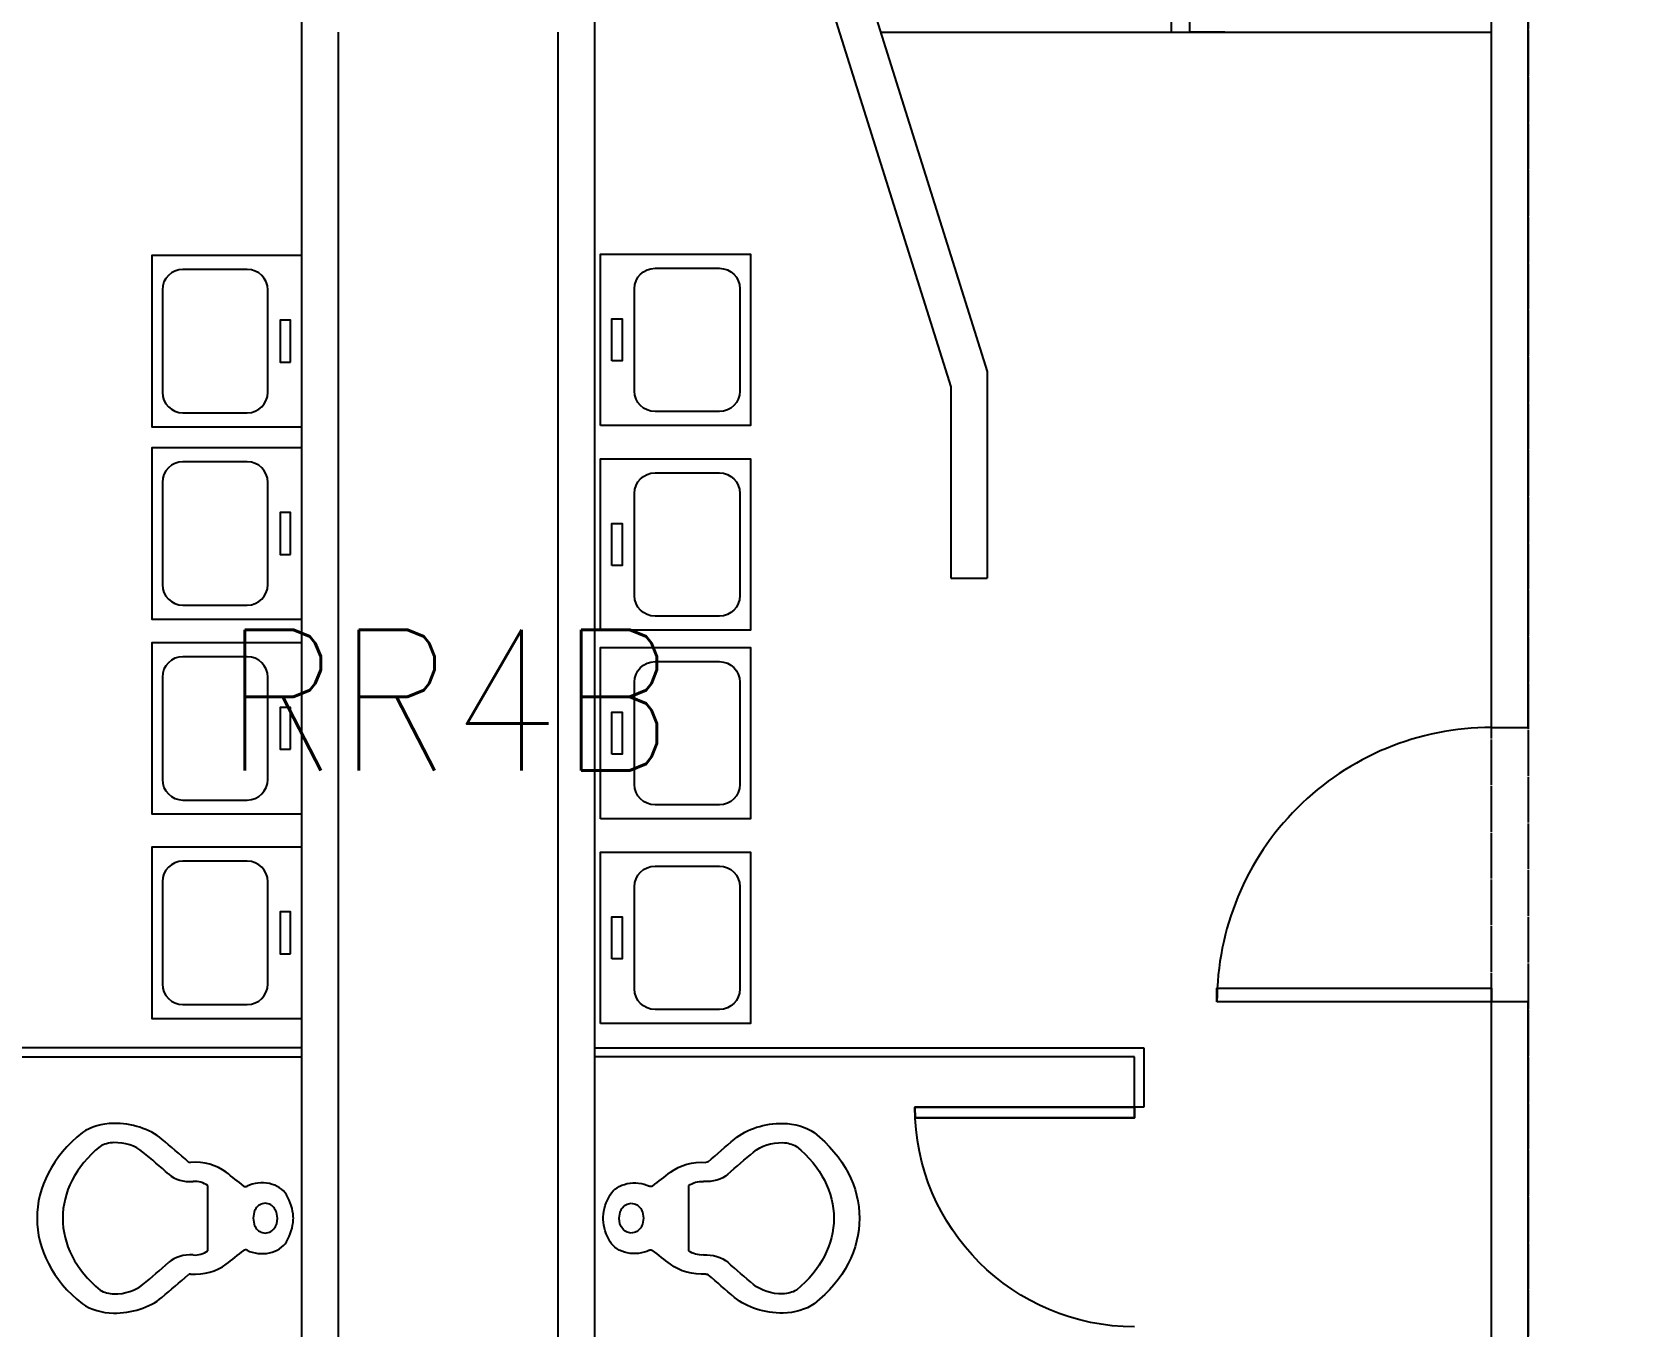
# Model space of a CAD drawing. Header units: inches. Extents: x -460 to 10305, y -938 to 5356.
# Drawn here: x 6116.5 to 6292, y 4432.7 to 4574.2 of the extents above; entities that cross this region are included whole.
import ezdxf
from ezdxf.enums import TextEntityAlignment as Align

# ---------------------------------------------------------------- set-up
doc = ezdxf.new("R2010")
doc.units = ezdxf.units.IN
doc.header["$MEASUREMENT"] = 0
doc.set_wipeout_variables(frame=1)
doc.linetypes.add('01-0263-04-DWG-BFP-ARCH$0$763', pattern=[5.0001, 5, -0.0001])
for name, color, linetype in [('01-0263-04-DWG-BFP-ARCH$0$SP-AREA', 250, '01-0263-04-DWG-BFP-ARCH$0$763'), ('01-0263-04-DWG-BFP-ARCH$0$SP-DOORS', 5, 'Continuous'), ('01-0263-04-DWG-BFP-ARCH$0$SP-FIXT', 35, 'Continuous'), ('01-0263-04-DWG-BFP-ARCH$0$SP-PART', 190, 'Continuous'), ('01-0263-04-DWG-BFP-ARCH$0$SP-RMNO', 7, 'Continuous'), ('01-0263-04-DWG-BFP-ARCH$0$SP-ROOM', 7, 'Continuous'), ('01-0263-04-DWG-BFP-ARCH$0$SP-WALL', 7, 'Continuous')]:
    doc.layers.add(name, color=color, linetype=linetype)
doc.layers.get('01-0263-04-DWG-BFP-ARCH$0$SP-ROOM').off()
doc.styles.add('01-0263-04-DWG-BFP-ARCH$0$ROMANS', font='ROMANS.shx', dxfattribs={"width": 0.9})

# ---------------------------------------------------------------- blocks, each defined once
blk = doc.blocks.new('01-0263-04-DWG-BFP-ARCH$0$DOR00')
at = {"color": 0}
for p, q in [((0, 1), (0, 0)), ((1, 0), (1, 1))]:
    blk.add_line(p, q, dxfattribs=at)
blk = doc.blocks.new('01-0263-04-DWG-BFP-ARCH$0$DOR01')
at = {"color": 0}
for p, q in [((1, 1), (0, 1)), ((0, 1), (0, 0)), ((1, 0), (1, 1)), ((0, 0), (1, 0))]:
    blk.add_line(p, q, dxfattribs=at)
blk = doc.blocks.new('01-0263-04-DWG-BFP-ARCH$0$AE131')
for points in [[(0.0333, 0, 0.094881), (0.0604, -0.116, 0.46744), (0.2134, -0.1597, -0.365617), (0.2262, -0.161, 0.00073), (0.2955, -0.2329, 0.229331), (0.4344, -0.2839, -0.24614), (0.443, -0.2874, 0.007369), (0.5461, -0.4051, 0.217549), (0.7355, -0.487, 0.180057), (0.8566, -0.4391, 0.396361), (0.8566, 0.4523, 0.180057), (0.7355, 0.5002, 0.217549), (0.5461, 0.4183, 0.007369), (0.443, 0.3006, -0.24614), (0.4344, 0.2971, 0.229331), (0.2955, 0.2461, 0.00073), (0.2262, 0.1742, -0.365617), (0.2134, 0.1729, 0.46744), (0.0604, 0.1292, 0.094881), (0.0333, 0.0132, 0.019983)], [(0.3674, 0.1766, 0.00073), (0.3674, -0.1634, 0.229331), (0.4245, -0.1844, -0.24614), (0.5192, -0.2226, 0.007369), (0.6203, -0.3381, 0.217549), (0.7335, -0.387, 0.169503), (0.787, -0.3671, 0.391333), (0.787, 0.3803, 0.169503), (0.7335, 0.4002, 0.217549), (0.6203, 0.3513, 0.007369), (0.5192, 0.2358, -0.24614), (0.4245, 0.1976, 0.229331), (0.3674, 0.1766)], [(0.1429, 0.0848), (0.1262, 0.0796, 0.106977), (0.1094, 0.0618, 0.074618), (0.0982, 0.0349), (0.0955, 0.0062), (0.0994, -0.0252, 0.074618), (0.1094, -0.0493, 0.106977), (0.1262, -0.0671), (0.1429, -0.0723), (0.1596, -0.0671, 0.106977), (0.1763, -0.0493, 0.074618), (0.1863, -0.0252), (0.1902, 0.0062), (0.1863, 0.0377, 0.074618), (0.1763, 0.0618, 0.106977), (0.1596, 0.0796)]]:
    blk.add_lwpolyline(points, format="xyb", close=True)
blk = doc.blocks.new('01-0263-04-DWG-BFP-ARCH$0$S')
for p, q in [((21.33, 20.6, 36), (7.01, 20.6, 36)), ((4.13, 17.72, 36), (4.13, 8.71, 36)), ((24.21, 8.71, 36), (24.21, 17.72, 36)), ((7.01, 5.83, 36), (21.33, 5.83, 36))]:
    blk.add_line(p, q)
at = {"elevation": 36}
for points in [[(2.17, 1.07), (26.17, 1.07), (26.17, 22.07), (2.17, 22.07)], [(11.23, 2.65), (17.11, 2.65), (17.11, 4.11), (11.23, 4.11)]]:
    blk.add_lwpolyline(points, close=True, dxfattribs=at)
for centre, start, end in [((7.01, 17.72, 36), 90, 180), ((21.33, 17.72, 36), 0, 90), ((7.01, 8.71, 36), 180, 270), ((21.33, 8.71, 36), 270, 0)]:
    blk.add_arc(centre, 2.88, start, end)
blk = doc.blocks.new('01-0263-04-DWG-BFP-ARCH$0$AE141')
for p, q in [((0.5, 0), (0.4514, 0)), ((0.4514, 0), (0.4514, -1)), ((0.5, -1), (0.4514, -1))]:
    blk.add_line(p, q)
blk.add_arc((0.5, 0), 1, 180, 270)
at = {"linetype": 'Continuous'}
for points in [[(0.4514, 0), (0.4514, -1), (0.4514, -1, 1), (0.4514, 0, 1)], [(0.5, 0, 1), (0.5, -1, 1), (0.4514, -1, 1), (0.4514, 0, 1)], [(0.5, 0), (0.5, 0, 1), (0.4514, 0, 1), (0.4514, 0)], [(0.5, 0), (0.5, -1), (0.4514, -0.9988), (0.4514, 0)], [(0.5, 0), (0.5, -1), (0.5, -1, 1), (0.5, 0, 1)], [(0.5, -1), (0.5, -1, 1), (0.4514, -1, 1), (0.4514, -0.9988)]]:
    blk.add_3dface(points, dxfattribs=at)
blk = doc.blocks.new('01-0263-04-DWG-BFP-ARCH$0$FMGRM1')
at = {"style": '01-0263-04-DWG-BFP-ARCH$0$ROMANS', "width": 0.9}
for tag, p in [('RMAREA', (0, -0.2836)), ('DATA1', (0, -0.443)), ('DATA2', (0, -0.6024)), ('DATA3', (0, -0.7618)), ('DATA4', (0, -0.9213)), ('DATA5', (0, -1.0807))]:
    blk.add_attdef(tag, text='', height=0.1172, dxfattribs=at).set_placement(p, align=Align.CENTER)
at = {"linetype": 'Continuous'}
blk.add_wipeout([(-0.375, -0.125), (0.375, -0.125), (0.375, 0.125), (-0.375, 0.125)], dxfattribs=at)
at = {"layer": '01-0263-04-DWG-BFP-ARCH$0$SP-RMNO', "style": '01-0263-04-DWG-BFP-ARCH$0$ROMANS', "width": 0.9}
blk.add_attdef('RMNUMB', text='', height=0.16, dxfattribs=at).set_placement((0, 0), align=Align.MIDDLE)
blk = doc.blocks.new('01-0263-04-DWG-BFP-ARCH', base_point=(1295.15, 1353.42))
at = {"layer": '01-0263-04-DWG-BFP-ARCH$0$SP-AREA'}
for points in [[(3303.16, 2407.43), (3255.16, 2407.43), (3255.16, 1533.43), (3587.16, 1533.43), (3587.16, 2461.43), (3255.16, 2461.43), (3255.16, 2407.43), (3303.16, 2407.43), (3539.16, 2407.43), (3539.16, 1587.43), (3303.16, 1587.43), (3303.16, 2407.43)], [(3307.15, 1687.42), (3405.15, 1687.42), (3405.15, 1911.42), (3437.15, 1911.42), (3437.15, 1687.42), (3535.15, 1687.42), (3535.15, 1981.42), (3307.15, 1981.42), (3307.15, 1687.42)]]:
    blk.add_lwpolyline(points, close=True, dxfattribs=at)
at = {"layer": '01-0263-04-DWG-BFP-ARCH$0$SP-DOORS'}
blk.add_lwpolyline([(3535.16, 1831.43, 0.414214), (3505.16, 1801.43, 0.414214)], format="xyb", dxfattribs=at)
at = {"layer": '01-0263-04-DWG-BFP-ARCH$0$SP-PART'}
for p, q in [((3468.41, 1907.43), (3500.16, 1907.43)), ((3496.31, 1907.43), (3500.16, 1907.43)), ((3502.16, 1907.43), (3535.16, 1907.43)), ((3506.01, 1907.43), (3502.16, 1907.43)), ((3405.16, 1796.43), (3345.16, 1796.43)), ((3346.16, 1795.43), (3405.16, 1795.43)), ((3437.16, 1796.43), (3497.16, 1796.43)), ((3496.16, 1795.43), (3437.16, 1795.43)), ((3496.16, 1789.93), (3496.16, 1795.43)), ((3497.16, 1796.43), (3497.16, 1789.93)), ((3497.16, 1789.93), (3496.16, 1789.93))]:
    blk.add_line(p, q, dxfattribs=at)
at = {"layer": '01-0263-04-DWG-BFP-ARCH$0$SP-WALL'}
for p, q in [((3535.16, 1831.43), (3535.16, 2015.43)), ((3539.16, 1831.43), (3539.16, 2015.43)), ((3500.16, 1981.43), (3500.16, 1907.43)), ((3502.16, 1981.43), (3502.16, 1907.43)), ((3405.16, 1687.43), (3405.16, 1911.43)), ((3409.16, 1687.43), (3409.16, 1907.43)), ((3433.16, 1687.43), (3433.16, 1907.43)), ((3437.16, 1687.43), (3437.16, 1907.43)), ((3500.16, 1907.43), (3502.16, 1907.43)), ((3476.06, 1847.76), (3480.06, 1847.76)), ((3535.16, 1687.43), (3535.16, 1801.43)), ((3539.16, 1631.43), (3539.16, 1801.43))]:
    blk.add_line(p, q, dxfattribs=at)
for points in [[(3467.16, 1911.43), (3480.06, 1870.32), (3480.06, 1847.76)], [(3463.16, 1909.77), (3476.06, 1868.67), (3476.06, 1847.76)]]:
    blk.add_lwpolyline(points, dxfattribs=at)
at = {"layer": '01-0263-04-DWG-BFP-ARCH$0$SP-DOORS', "xscale": -30, "yscale": 1.5, "zscale": 30}
blk.add_blockref('01-0263-04-DWG-BFP-ARCH$0$DOR01', (3535.16, 1801.43), dxfattribs=at)
at = {"layer": '01-0263-04-DWG-BFP-ARCH$0$SP-FIXT'}
for name, p, xscale, yscale, zscale, rotation in [('01-0263-04-DWG-BFP-ARCH$0$S', (3405.99, 1862.6, -28.08), 0.78, 0.78, 0.78, 90), ('01-0263-04-DWG-BFP-ARCH$0$S', (3436.96, 1862.73, 7.92), -0.78, 0.78, 0.78, 270), ('01-0263-04-DWG-BFP-ARCH$0$S', (3405.99, 1841.58, -28.08), 0.78, 0.78, 0.78, 90), ('01-0263-04-DWG-BFP-ARCH$0$S', (3436.96, 1840.37, 7.92), -0.78, 0.78, 0.78, 270), ('01-0263-04-DWG-BFP-ARCH$0$S', (3405.99, 1820.28, -28.08), 0.78, 0.78, 0.78, 90), ('01-0263-04-DWG-BFP-ARCH$0$S', (3436.96, 1819.74, 7.92), -0.78, 0.78, 0.78, 270), ('01-0263-04-DWG-BFP-ARCH$0$S', (3405.99, 1797.93, -28.08), 0.78, 0.78, 0.78, 90), ('01-0263-04-DWG-BFP-ARCH$0$S', (3436.96, 1797.39, 7.92), -0.78, 0.78, 0.78, 270), ('01-0263-04-DWG-BFP-ARCH$0$AE131', (3405.16, 1777.93, -12), 28, 21, 17, 180.0000015352344), ('01-0263-04-DWG-BFP-ARCH$0$AE131', (3437.16, 1777.93, -12), -28, 21, 17, 179.9999984647656)]:
    blk.add_blockref(name, p, dxfattribs=dict(at, xscale=xscale, yscale=yscale, zscale=zscale, rotation=rotation))
at = {"layer": '01-0263-04-DWG-BFP-ARCH$0$SP-PART', "xscale": -24, "yscale": 24, "zscale": 60, "rotation": 269.9999984647654}
blk.add_blockref('01-0263-04-DWG-BFP-ARCH$0$AE141', (3496.16, 1777.93), dxfattribs=at)
at = {"layer": '01-0263-04-DWG-BFP-ARCH$0$SP-WALL', "xscale": -30, "yscale": 4, "zscale": 30, "rotation": 270}
blk.add_blockref('01-0263-04-DWG-BFP-ARCH$0$DOR00', (3535.16, 1801.43), dxfattribs=at)
at = {"layer": '01-0263-04-DWG-BFP-ARCH$0$SP-ROOM'}
ref = blk.add_blockref('01-0263-04-DWG-BFP-ARCH$0$FMGRM1', (3421.15, 1834.42), dxfattribs=dict(at, xscale=96, yscale=96, zscale=96))
ref.add_attrib('RMNUMB', 'RR4B', dxfattribs={"layer": '01-0263-04-DWG-BFP-ARCH$0$SP-RMNO', "height": 15.36, "style": '01-0263-04-DWG-BFP-ARCH$0$ROMANS', "width": 0.9}).set_placement((3421.15, 1834.42), align=Align.MIDDLE)

msp = doc.modelspace()

# ---------------------------------------------------------------- block references
msp.add_blockref('01-0263-04-DWG-BFP-ARCH', (4035.96, 4020.15))

doc.saveas('drawing.dxf')
